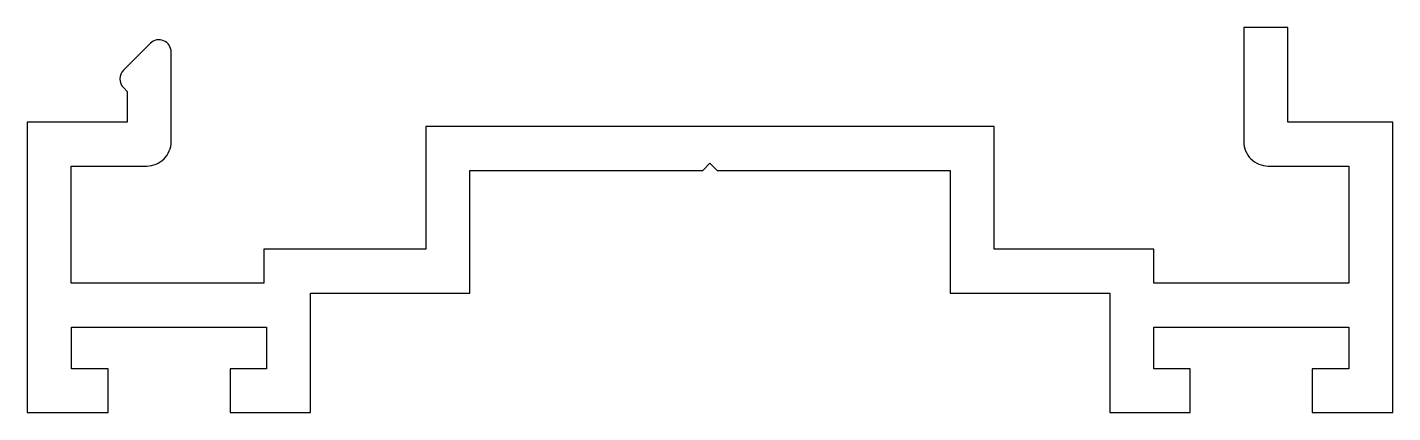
# Model space of a CAD drawing. Extents: x 125.8 to 181.8, y 219.6 to 235.4.
import ezdxf

# ---------------------------------------------------------------- set-up
doc = ezdxf.new("R2010")
doc.units = 0
doc.header["$LTSCALE"] = 15
doc.layers.add('ANA', color=220, linetype='CONTINUOUS')

msp = doc.modelspace()

# ---------------------------------------------------------------- linework, layer by layer
at = {"layer": 'ANA', "color": 0}
msp.add_lwpolyline([(130.723, 229.717, 0.414214), (131.723, 230.717), (131.723, 234.389, 0.668179), (130.87, 234.742), (129.765, 233.638, 0.414214), (129.765, 232.93), (129.923, 232.772), (129.923, 231.517), (125.823, 231.517), (125.823, 219.617), (129.14, 219.617), (129.14, 221.417), (127.64, 221.417), (127.64, 223.117), (135.64, 223.117), (135.64, 221.417), (134.14, 221.417), (134.14, 219.617), (137.44, 219.617), (137.44, 224.517), (143.972, 224.517), (143.972, 229.536), (153.523, 229.536), (153.823, 229.836), (154.123, 229.536), (163.674, 229.536), (163.674, 224.517), (170.223, 224.517), (170.223, 219.617), (173.523, 219.617), (173.523, 221.417), (172.023, 221.417), (172.023, 223.117), (180.023, 223.117), (180.023, 221.417), (178.523, 221.417), (178.523, 219.617), (181.823, 219.617), (181.823, 231.517), (177.517, 231.517), (177.517, 235.396), (175.717, 235.396), (175.717, 230.717, 0.414214), (176.717, 229.717), (180.023, 229.717), (180.023, 224.917), (172.023, 224.917), (172.023, 226.317), (165.474, 226.317), (165.474, 231.336), (142.172, 231.336), (142.172, 226.317), (135.523, 226.317), (135.523, 224.917), (127.623, 224.917), (127.623, 229.717)], format="xyb", close=True, dxfattribs=at)

doc.saveas('drawing.dxf')
